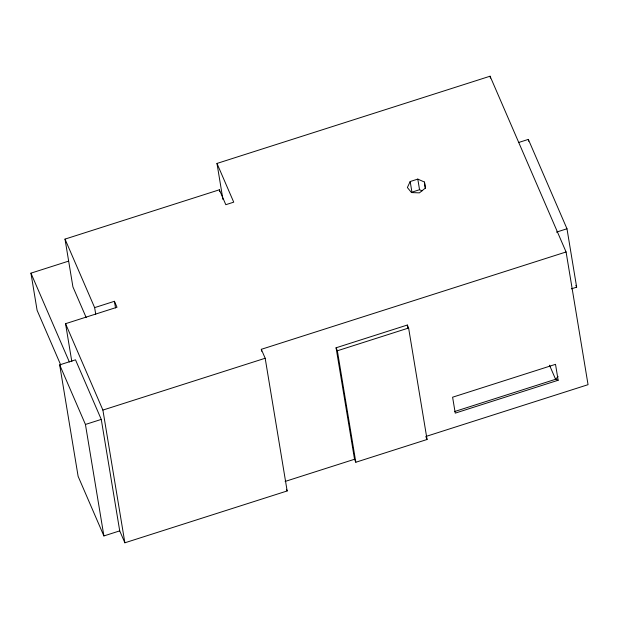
<?xml version="1.0" encoding="UTF-8"?>
<svg xmlns="http://www.w3.org/2000/svg" width="619" height="619" viewBox="0 0 619 619"><rect width="100%" height="100%" fill="white"/><g stroke="black" fill="none" stroke-linecap="round" stroke-linejoin="round"><path stroke-width="0.93" d="M410.18 181.529L407.372 187.526L411.48 192.571L419.411 192.865L425.199 188.191L424.472 182.063L417.794 179.1L410.18 181.529L411.937 192.153L419.55 189.716L422.057 190.83M558.083 376.522L555.599 379.285L454.532 411.565M222.941 199.457L216.983 163.439L490.078 76.207L566.083 251.972L588.05 384.678L425.771 436.511M86.211 317.624L72.918 286.876L65.01 239.104L219.374 189.793L225.811 204.696L233.727 202.165L216.983 163.439M60.701 364.901L37.101 310.32L30.95 273.157L68.562 261.141M518.668 142.486L528.34 139.399L566.981 228.767L576.653 287.162L571.376 288.849M95.721 314.173L94.637 307.62L114.43 301.298L116.999 307.256L65.552 323.691L71.827 361.604M119.722 530.878L103.891 535.938L78.126 476.351L59.672 364.877L75.503 359.817L101.268 419.403L119.722 530.878L124.876 542.793L287.154 490.96L265.18 358.254L261.319 349.317L566.083 251.972M556.427 232.14L566.981 228.767M124.876 542.793L102.901 410.08L265.18 358.254M103.891 535.938L85.437 424.456L101.268 419.403M336.078 347.793L407.317 325.037L408.61 328.016L427.064 439.49L355.817 462.246L354.532 459.267L336.078 347.793L337.363 350.772L355.817 462.246M337.363 350.772L408.61 328.016M558.145 380.259L455.244 413.128L452.605 397.205L555.514 364.336L558.145 380.259L555.599 379.285L549.51 365.202M285.111 481.443L354.532 459.267M575.887 285.39L576.653 287.162M426.096 437.262L427.064 439.49M286.45 489.335L287.154 490.96M65.01 239.104L94.637 307.62M65.552 323.691L102.901 410.08M30.95 273.157L69.367 362.007M59.672 364.877L85.437 424.456M528.34 139.399L528.649 141.279M490.078 76.207L490.395 78.102M424.472 182.063L425.501 188.261M417.794 179.1L419.55 189.716M407.317 325.037L407.789 327.892M261.319 349.317L261.628 351.213M219.374 189.793L219.683 191.673M114.43 301.298L115.521 307.937"/></g></svg>
